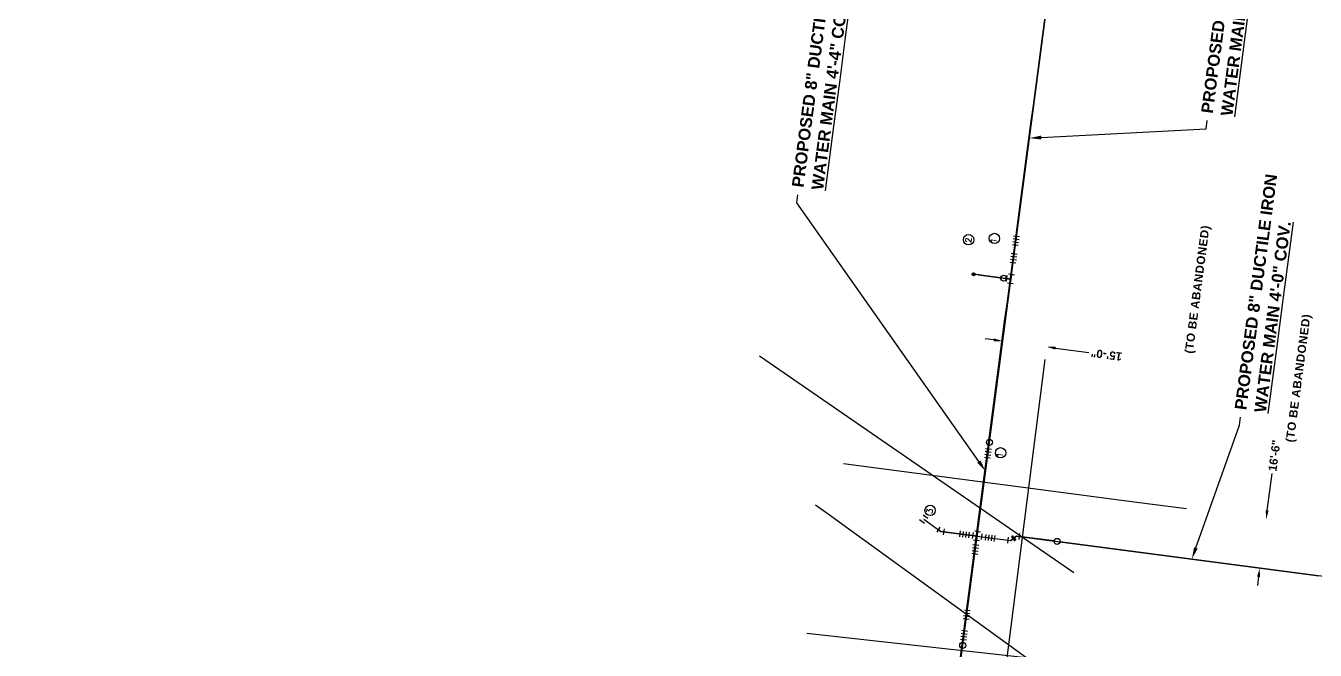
# Model space of a CAD drawing. Header units: feet. Extents: x 0 to 2707995, y 0 to 272549.
# Drawn here: x 2706204.9 to 2706640.6, y 270764.5 to 270975.4 of the extents above; entities that cross this region are included whole.
import ezdxf
from ezdxf import colors
from ezdxf.entities.mleader import LeaderData, LeaderLine
from ezdxf.math import Vec2, Vec3

# ---------------------------------------------------------------- set-up
doc = ezdxf.new("R2010")
doc.units = ezdxf.units.FT
doc.header["$LTSCALE"] = 20
for name, color, linetype in [('C-PR-WATER', 4, 'Continuous'), ('C-PR-WATER-ABAND', 3, 'Continuous'), ('C-PR-WATER-ABAND-OFF', 3, 'Continuous'), ('C-PR-WATER-DIM', 4, 'Continuous'), ('C-PR-WATER-FITTING', 4, 'Continuous'), ('C-PR-WATER-TXT (W-2)', 4, 'Continuous'), ('C-PR-WATER-TXT-#', 6, 'Continuous')]:
    doc.layers.add(name, color=color, linetype=linetype)
doc.layers.add('CALC', color=10, linetype='Continuous', plot=False)
doc.styles.add('ARIAL', font='arialbd.ttf', dxfattribs={"height": 0.24})
doc.styles.add('PROPOSED PLAN', font='arialbd.ttf', dxfattribs={"height": 2.8})
doc.styles.get("Standard").update_dxf_attribs({"font": 'simplex.shx'})
doc.dimstyles.new('PWD Proposed', dxfattribs={"dimtxt": 2.8, "dimasz": 3, "dimexe": 0.18, "dimexo": 0.0625, "dimgap": 1, "dimtad": 0, "dimdec": 0, "dimlfac": 12, "dimzin": 1, "dimdsep": 46, "dimlunit": 4, "dimtxsty": 'PROPOSED PLAN', "dimcen": 0, "dimse1": 1, "dimse2": 1, "dimclrd": 256, "dimclrt": 3, "dimadec": 1, "dimazin": 0, "dimtfac": 1, "dimtdec": 0, "dimtofl": 0, "dimtmove": 0, "dimatfit": 1, "dimfxl": 0.18, "dimfrac": 2, "dimtolj": 1, "dimtzin": 0, "dimlwd": -1, "dimarcsym": 0})

# ---------------------------------------------------------------- blocks, each defined once
blk = doc.blocks.new('*U283')
at = {"layer": 'C-PR-WATER-FITTING'}
blk.add_line((1.5, -0.04), (-1.5, 0.03), dxfattribs=at)
for points in [[(-1.52, -0.97), (-1.47, 1.03)], [(1.04, 1.47), (-0.96, 1.52)], [(0, -0.01), (0.04, 1.49)], [(1.48, -1.04), (1.53, 0.96)], [(0.96, -1.53), (-1.04, -1.48)], [(0, -0.01), (-0.04, -1.51)]]:
    blk.add_lwpolyline(points, dxfattribs=at)
blk = doc.blocks.new('*U90')
at = {"layer": 'C-PR-WATER-FITTING'}
for p, q in [((-0.54, -1.31), (-1.31, 0.54)), ((1, -1), (1, 1))]:
    blk.add_line(p, q, dxfattribs=at)
blk.add_lwpolyline([(-0.92, -0.38), (0, 0)], dxfattribs=at)
at = {"layer": 'C-PR-WATER-FITTING', "flags": 128}
blk.add_lwpolyline([(0, 0), (1, 0)], dxfattribs=at)
blk = doc.blocks.new('*U251')
at = {"layer": 'C-PR-WATER-FITTING'}
for p, q in [((-1.36, -0.4), (-0.39, 1.35)), ((0.4, -1.36), (1.36, 0.39))]:
    blk.add_line(p, q, dxfattribs=at)
blk = doc.blocks.new('*U222')
at = {"layer": 'C-PR-WATER-FITTING'}
for p, q in [((0.9, 0.43), (-0.9, -0.43)), ((1.33, -0.48), (-0.48, -1.33)), ((1.76, -1.38), (-0.05, -2.24)), ((2.19, -2.29), (0.38, -3.14))]:
    blk.add_line(p, q, dxfattribs=at)
blk = doc.blocks.new('*U93')
at = {"layer": 'C-PR-WATER-FITTING'}
for p, q in [((-0.43, 0.9), (0.43, -0.9)), ((0.48, 1.33), (1.33, -0.48)), ((1.38, 1.76), (2.24, -0.05)), ((2.29, 2.19), (3.14, 0.38))]:
    blk.add_line(p, q, dxfattribs=at)
blk = doc.blocks.new('*U247')
at = {"layer": 'C-PR-WATER-FITTING'}
blk.add_circle((0, -0.01), 1, dxfattribs=at)
blk = doc.blocks.new('*U103')
at = {"layer": 'C-PR-WATER-FITTING'}
for p, q in [((0.88, 0.47), (-0.88, -0.47)), ((1.35, -0.42), (-0.42, -1.35)), ((1.82, -1.3), (0.05, -2.24)), ((2.29, -2.19), (0.52, -3.12))]:
    blk.add_line(p, q, dxfattribs=at)
blk = doc.blocks.new('*U262')
at = {"layer": 'C-PR-WATER-FITTING'}
blk.add_line((1.5, -0.04), (-1.5, 0.03), dxfattribs=at)
for points in [[(-1.52, -0.97), (-1.47, 1.03)], [(1.04, 1.47), (-0.96, 1.52)], [(0, -0.01), (0.04, 1.49)], [(1.48, -1.04), (1.53, 0.96)]]:
    blk.add_lwpolyline(points, dxfattribs=at)
blk.add_circle((0.06, 2.49), 1, dxfattribs=at)
blk = doc.blocks.new('*U250')
at = {"layer": 'C-PR-WATER-FITTING'}
h = blk.add_hatch(color=256, dxfattribs=at)
h.dxf.hatch_style = 1
h.paths.add_polyline_path([(0.5, -0.01, 1), (-0.5, -0.01, 1)])
blk.add_circle((0, -0.01), 0.5, dxfattribs=at)
blk = doc.blocks.new('*U263')
at = {"layer": 'C-PR-WATER-FITTING'}
blk.add_circle((0, -0.01), 1, dxfattribs=at)
blk = doc.blocks.new('*D138')
at = {"layer": 'C-PR-WATER-DIM', "linetype": 'Continuous', "transparency": 16777216}
for p, q in [((2706532, 270869.33), (2706529.02, 270869.72)), ((2706552.82, 270866.59), (2706564.05, 270865.11))]:
    blk.add_line(p, q, dxfattribs=at)
at = {"layer": 'C-PR-WATER-DIM', "transparency": 16777216}
for points in [[(2706532.06, 270869.82), (2706531.93, 270868.83), (2706534.97, 270868.93)], [(2706552.88, 270867.08), (2706552.75, 270866.09), (2706549.84, 270866.98)]]:
    blk.add_solid(points, dxfattribs=at)
at = {"layer": 'C-PR-WATER-DIM', "transparency": 16777216, "insert": (2706570.05, 270864.32), "char_height": 2.8, "attachment_point": 5, "rotation": 172.5068, "style": 'PROPOSED PLAN'}
blk.add_mtext('\\A1;15\'-0"', dxfattribs=at)
blk = doc.blocks.new('*D173')
at = {"layer": 'C-PR-WATER-DIM', "linetype": 'Continuous', "transparency": 16777216}
for p, q in [((2706624.34, 270811.66), (2706625.99, 270824.24)), ((2706621.4, 270789.3), (2706621, 270786.32))]:
    blk.add_line(p, q, dxfattribs=at)
at = {"layer": 'C-PR-WATER-DIM', "transparency": 16777216}
for points in [[(2706623.84, 270811.73), (2706624.83, 270811.6), (2706623.95, 270808.69)], [(2706620.9, 270789.36), (2706621.89, 270789.23), (2706621.79, 270792.27)]]:
    blk.add_solid(points, dxfattribs=at)
at = {"layer": 'C-PR-WATER-DIM', "transparency": 16777216, "insert": (2706626.78, 270830.25), "char_height": 2.8, "attachment_point": 5, "rotation": 82.5077, "style": 'PROPOSED PLAN'}
blk.add_mtext('\\A1;16\'-6"', dxfattribs=at)
blk = doc.blocks.new('*U220')
at = {"layer": 'C-PR-WATER-FITTING'}
for p, q in [((-0.48, -1.33), (-1.33, 0.48)), ((0.6, -1.28), (1.28, 0.6))]:
    blk.add_line(p, q, dxfattribs=at)
at = {"layer": 'C-PR-WATER-FITTING', "flags": 128}
blk.add_lwpolyline([(-0.9, -0.43), (0, 0), (0.94, -0.34)], dxfattribs=at)
blk = doc.blocks.new('*U221')
at = {"layer": 'C-PR-WATER-FITTING'}
for p, q in [((-0.6, 1.28), (-1.28, -0.6)), ((0.48, 1.33), (1.33, -0.48))]:
    blk.add_line(p, q, dxfattribs=at)
at = {"layer": 'C-PR-WATER-FITTING', "flags": 128}
blk.add_lwpolyline([(0.9, 0.43), (0, 0), (-0.94, 0.34)], dxfattribs=at)

msp = doc.modelspace()

# ---------------------------------------------------------------- linework, layer by layer
at = {"layer": 'C-PR-WATER'}
for p, q in [((2706530.599, 270835.708), (2706551.529, 270994.831)), ((2706534.258, 270890.317), (2706525.264, 270891.5)), ((2706537.713, 270889.863), (2706536.232, 270890.059)), ((2706521.58, 270767.137), (2706530.344, 270833.725)), ((2706508.291, 270808.754), (2706514.063, 270804.663)), ((2706526.307, 270803.053), (2706514.063, 270804.663)), ((2706526.314, 270803.052), (2706537.665, 270801.556)), ((2706539.612, 270803.049), (2706537.665, 270801.556)), ((2706552.342, 270801.408), (2706539.645, 270803.075)), ((2706751.131, 270775.26), (2706554.325, 270801.147)), ((2706500.013, 270603.154), (2706521.326, 270765.155))]:
    msp.add_line(p, q, dxfattribs=at)
at = {"layer": 'C-PR-WATER-TXT-#'}
for centre in [(2706523.441, 270903.191), (2706532.148, 270903.607), (2706534.247, 270831.199), (2706510.452, 270811.747)]:
    msp.add_circle(centre, 1.75, dxfattribs=at)
at = {"layer": 'CALC'}
for p, q in [((2706526.622, 270891.322), (2706537.713, 270889.863)), ((2706537.729, 270889.861), (2706526.622, 270891.322)), ((2706452.787, 270863.924), (2706456.081, 270861.654)), ((2706456.081, 270861.654), (2706559.007, 270790.724)), ((2706532.867, 270733.327), (2706549.283, 270862.734)), ((2706580.341, 270814.423), (2706481.195, 270827.463)), ((2706471.693, 270813.662), (2706476.041, 270810.58)), ((2706597.105, 270812.218), (2706580.341, 270814.423)), ((2706476.041, 270810.58), (2706484.241, 270804.638)), ((2706484.241, 270804.638), (2706565.21, 270745.953)), ((2706541.681, 270802.808), (2706641.759, 270789.644)), ((2706568.183, 270759.079), (2706468.802, 270770.183))]:
    msp.add_line(p, q, dxfattribs=at)
for points in [[(2706508.182, 270665.248), (2706551.529, 270994.831), (2706560.899, 271010.487), (2706544.288, 271076.622), (2706529.06, 271102.625), (2706504.182, 271120.185)], [(2706528.695, 270821.215), (2706551.529, 270994.831), (2706560.899, 271010.487), (2706544.288, 271076.622), (2706529.065, 271102.618), (2706504.182, 271120.185)], [(2706537.729, 270889.862), (2706525.634, 270891.452)], [(2706508.291, 270808.754), (2706514.063, 270804.663), (2706537.657, 270801.557), (2706539.645, 270803.075), (2706641.759, 270789.644)], [(2706508.291, 270808.754), (2706514.063, 270804.663), (2706537.665, 270801.556), (2706539.645, 270803.075), (2706541.685, 270802.842)]]:
    msp.add_lwpolyline(points, dxfattribs=at)
msp.add_lwpolyline([(2706508.182, 270665.248, -0.0013692), (2706551.529, 270994.831), (2706560.899, 271010.487), (2706544.288, 271076.621), (2706529.06, 271102.625), (2706504.182, 271120.185)], format="xyb", dxfattribs=at)

# ---------------------------------------------------------------- block references
at = {"layer": 'C-PR-WATER-FITTING'}
for name, p, rotation in [('*U103', (2706539.619, 270904.279), 324.6738889241751), ('*U103', (2706538.84, 270898.36), 324.6738889241751), ('*U250', (2706525.133, 270891.528), 83.92415502369693), ('*U262', (2706537.722, 270889.862), 83.92415502369693), ('*U263', (2706530.469, 270834.715), 83.92415502369693), ('*U103', (2706530.176, 270832.452), 324.6738889241751), ('*U251', (2706508.291, 270808.754), 83.92415502369693), ('*U90', (2706514.063, 270804.663), 147.217965863971), ('*U93', (2706523.602, 270803.409), 147.217965863971), ('*U283', (2706526.307, 270803.053), 83.92415502369693), ('*U93', (2706532.26, 270802.268), 147.217965863971), ('*U222', (2706525.526, 270797.116), 147.217965863971), ('*U263', (2706553.327, 270801.278), 83.92415502369693), ('*U222', (2706522.625, 270775.071), 147.217965863971), ('*U222', (2706521.711, 270768.13), 147.217965863971), ('*U247', (2706521.45, 270766.146), 83.92415502369693)]:
    msp.add_blockref(name, p, dxfattribs=dict(at, rotation=rotation))
at = {"layer": 'C-PR-WATER-FITTING', "xscale": -1, "rotation": 17.76599944831178}
for name, p in [('*U221', (2706537.657, 270801.557)), ('*U220', (2706539.645, 270803.075))]:
    msp.add_blockref(name, p, dxfattribs=at)

# ---------------------------------------------------------------- texts
at = {"layer": 'C-PR-WATER-ABAND', "color": 4, "insert": (2706633.672, 270858.859), "char_height": 2.8, "width": 48.18924, "attachment_point": 2, "rotation": 82.50682, "style": 'ARIAL'}
msp.add_mtext('\\pxql;{\\T1.063;\\C3;(TO BE ABANDONED)}', dxfattribs=at)
at = {"layer": 'C-PR-WATER-ABAND-OFF', "color": 4, "insert": (2706599.561, 270888.841), "char_height": 2.8, "width": 48.18924, "attachment_point": 2, "rotation": 82.50682, "style": 'ARIAL'}
msp.add_mtext('\\pxql;{\\T1.063;\\C3;(TO BE ABANDONED)}', dxfattribs=at)

# ---------------------------------------------------------------- dimensions: what is measured, and where the dimension line sits
at = {"layer": 'C-PR-WATER-DIM'}
dim = msp.add_linear_dim(base=(2706534.97, 270868.935), p1=(2706549.283, 270862.734), p2=(2706534.411, 270864.69), angle=172.50681, dimstyle='PWD Proposed', override={"dimclrt": 256}, dxfattribs=at)
dim.commit()
dim.dimension.update_dxf_attribs({"geometry": '*D138', "text_midpoint": (2706570.054, 270864.32), "dimtype": 161})
dim = msp.add_linear_dim(base=(2706623.946, 270808.687), p1=(2706629.435, 270791.267), p2=(2706631.594, 270807.682), angle=82.50774, text='16\'-6"', dimstyle='PWD Proposed', override={"dimclrt": 256}, dxfattribs=at)
dim.commit()
dim.dimension.update_dxf_attribs({"geometry": '*D173', "text_midpoint": (2706626.782, 270830.247), "dimtype": 161})

# ---------------------------------------------------------------- leaders
at = {"layer": 'C-PR-WATER-TXT (W-2)'}
ml = msp.add_multileader_mtext('Standard', dxfattribs=at)
ml.set_content('PROPOSED 8" DUCTILE IRON {\\LWATER MAIN 4\'-0" COV.}', color=256, style='ARIAL')
ml.set_leader_properties(color=256)
ml.build(insert=Vec2(0, 0))
ml.multileader.update_dxf_attribs({"dogleg_length": 5})
ctx = ml.context
ctx.base_point, ctx.landing_gap_size, ctx.plane_origin, ctx.plane_x_axis, ctx.plane_y_axis = Vec3(2706604.031, 270943.391), 2.5, Vec3(2706206.737, 271054.581), Vec3(0.1304081, 0.9914604), Vec3(-0.9914604, 0.1304081)
notes = []
notes.append((ctx, [(0, (1, 1, 0), (2706603.67, 270940.649), (0.1304081, 0.9914604), 2.766, [(0, [(2706543.987, 270937.489)], 0, [])])]))
ctx.mtext.insert, ctx.mtext.text_direction, ctx.mtext.rotation, ctx.mtext.width, ctx.mtext.defined_height, ctx.mtext.flow_direction = Vec3(2706601.977, 270946.182), Vec3(0.1304081, 0.9914604), 1.4400157, 87.98644, 38.555, 5
ml = msp.add_multileader_mtext('Standard', dxfattribs=at)
ml.set_content('PROPOSED 8" DUCTILE IRON {\\LWATER MAIN 4\'-4" COV.}', color=256, style='ARIAL')
ml.set_leader_properties(color=256)
ml.build(insert=Vec2(0, 0))
ml.multileader.update_dxf_attribs({"dogleg_length": 5})
ctx = ml.context
ctx.base_point, ctx.landing_gap_size, ctx.plane_origin, ctx.plane_x_axis, ctx.plane_y_axis = Vec3(2706465.744, 270918.392), 2.5, Vec3(2706068.45, 271029.582), Vec3(0.1304081, 0.9914604), Vec3(-0.9914604, 0.1304081)
notes.append((ctx, [(0, (1, 1, 0), (2706465.383, 270915.65), (0.1304081, 0.9914604), 2.766, [(0, [(2706529.192, 270824.974)], 0, [])])]))
ctx.mtext.insert, ctx.mtext.text_direction, ctx.mtext.rotation, ctx.mtext.width, ctx.mtext.defined_height, ctx.mtext.flow_direction = Vec3(2706463.69, 270921.184), Vec3(0.1304081, 0.9914604), 1.4400157, 87.98644, 38.555, 5
ml = msp.add_multileader_mtext('Standard', dxfattribs=at)
ml.set_content('PROPOSED 8" DUCTILE IRON {\\LWATER MAIN 4\'-0" COV.}', color=256, style='ARIAL')
ml.set_leader_properties(color=256)
ml.build(insert=Vec2(0, 0))
ml.multileader.update_dxf_attribs({"dogleg_length": 5})
ctx = ml.context
ctx.base_point, ctx.landing_gap_size, ctx.plane_origin, ctx.plane_x_axis, ctx.plane_y_axis = Vec3(2706615.352, 270843.227), 2.5, Vec3(2706218.058, 270954.417), Vec3(0.1304081, 0.9914604), Vec3(-0.9914604, 0.1304081)
notes.append((ctx, [(0, (1, 1, 0), (2706614.991, 270840.485), (0.1304081, 0.9914604), 2.766, [(0, [(2706598.876, 270795.287)], 0, [])])]))
ctx.mtext.insert, ctx.mtext.text_direction, ctx.mtext.rotation, ctx.mtext.width, ctx.mtext.defined_height, ctx.mtext.flow_direction = Vec3(2706613.298, 270846.019), Vec3(0.1304081, 0.9914604), 1.4400157, 87.98644, 38.555, 5
at = {"layer": 'C-PR-WATER-TXT-#'}
ml = msp.add_multileader_mtext('Standard', dxfattribs=at)
ml.set_content('2  ', color=256)
ml.set_leader_properties(color=256)
ml.build(insert=Vec2(0, 0))
ml.multileader.update_dxf_attribs({"dogleg_length": 1.5, "arrow_head_size": 2})
ctx = ml.context
ctx.base_point, ctx.char_height, ctx.arrow_head_size, ctx.landing_gap_size, ctx.plane_origin, ctx.plane_x_axis, ctx.plane_y_axis = Vec3(2706778.852, 271218.606), 2, 2, 1.7, Vec3(2706800.559, 271200.626), Vec3(0.8203154, -0.5719114), Vec3(0.5719114, 0.8203154)
ctx.text_align_type = 2
notes.append((ctx, [(0, (0, 0, 0), (0, 0), (1, 0), 1, [])]))
ctx.mtext.insert, ctx.mtext.text_direction, ctx.mtext.rotation, ctx.mtext.width, ctx.mtext.alignment, ctx.mtext.line_spacing_factor, ctx.mtext.flow_direction = Vec3(2706781.912, 271217.692), Vec3(0.8203154, -0.5719114), 5.6743512, 0.47619, 3, 0.75, 5
ml = msp.add_multileader_mtext('Standard', dxfattribs=at)
ml.set_content('2  ', color=256)
ml.set_leader_properties(color=256)
ml.build(insert=Vec2(0, 0))
ml.multileader.update_dxf_attribs({"dogleg_length": 1.5, "arrow_head_size": 2})
ctx = ml.context
ctx.base_point, ctx.char_height, ctx.arrow_head_size, ctx.landing_gap_size, ctx.plane_origin, ctx.plane_x_axis, ctx.plane_y_axis = Vec3(2706523.213, 270900.86), 2, 2, 1.7, Vec3(2706527.253, 270928.482), Vec3(0.0657203, 0.9978381), Vec3(-0.9978381, 0.0657203)
ctx.text_align_type = 2
notes.append((ctx, [(0, (0, 0, 0), (0, 0), (1, 0), 1, [])]))
ctx.mtext.insert, ctx.mtext.text_direction, ctx.mtext.rotation, ctx.mtext.width, ctx.mtext.alignment, ctx.mtext.line_spacing_factor, ctx.mtext.flow_direction = Vec3(2706522.415, 270903.952), Vec3(0.0657203, 0.9978381), 1.5050286, 0.47619, 3, 0.75, 5
ml = msp.add_multileader_mtext('Standard', dxfattribs=at)
ml.set_content('1  ', color=256)
ml.set_leader_properties(color=256)
ml.build(insert=Vec2(0, 0))
ml.multileader.update_dxf_attribs({"dogleg_length": 1.5, "arrow_head_size": 2})
ctx = ml.context
ctx.base_point, ctx.char_height, ctx.arrow_head_size, ctx.landing_gap_size, ctx.plane_origin, ctx.plane_x_axis, ctx.plane_y_axis = Vec3(2706531.725, 270901.571), 2, 2, 1.7, Vec3(2706537.912, 270928.833), Vec3(0.1414331, 0.9899478), Vec3(-0.9899478, 0.1414331)
ctx.text_align_type = 2
notes.append((ctx, [(0, (0, 0, 0), (0, 0), (1, 0), 1, [])]))
ctx.mtext.insert, ctx.mtext.text_direction, ctx.mtext.rotation, ctx.mtext.width, ctx.mtext.alignment, ctx.mtext.line_spacing_factor, ctx.mtext.flow_direction = Vec3(2706531.043, 270903.867), Vec3(0.1414331, 0.9899478), 1.4288874, 0.47619, 3, 0.75, 5
ml = msp.add_multileader_mtext('Standard', dxfattribs=at)
ml.set_content('1  ', color=256)
ml.set_leader_properties(color=256)
ml.build(insert=Vec2(0, 0))
ml.multileader.update_dxf_attribs({"dogleg_length": 1.5, "arrow_head_size": 2})
ctx = ml.context
ctx.base_point, ctx.char_height, ctx.arrow_head_size, ctx.landing_gap_size, ctx.plane_origin, ctx.plane_x_axis, ctx.plane_y_axis = Vec3(2706533.823, 270829.163), 2, 2, 1.7, Vec3(2706540.011, 270856.425), Vec3(0.1414331, 0.9899478), Vec3(-0.9899478, 0.1414331)
ctx.text_align_type = 2
notes.append((ctx, [(0, (0, 0, 0), (0, 0), (1, 0), 1, [])]))
ctx.mtext.insert, ctx.mtext.text_direction, ctx.mtext.rotation, ctx.mtext.width, ctx.mtext.alignment, ctx.mtext.line_spacing_factor, ctx.mtext.flow_direction = Vec3(2706533.141, 270831.459), Vec3(0.1414331, 0.9899478), 1.4288874, 0.47619, 3, 0.75, 5
ml = msp.add_multileader_mtext('Standard', dxfattribs=at)
ml.set_content('1  ', color=256)
ml.set_leader_properties(color=256)
ml.build(insert=Vec2(0, 0))
ml.multileader.update_dxf_attribs({"dogleg_length": 1.5, "arrow_head_size": 2})
ctx = ml.context
ctx.base_point, ctx.char_height, ctx.arrow_head_size, ctx.landing_gap_size, ctx.plane_origin, ctx.plane_x_axis, ctx.plane_y_axis = Vec3(2706761.982, 270824.111), 2, 2, 1.7, Vec3(2706765.941, 270851.785), Vec3(0.0607616, 0.9981523), Vec3(-0.9981523, 0.0607616)
ctx.text_align_type = 2
notes.append((ctx, [(0, (0, 0, 0), (0, 0), (1, 0), 1, [])]))
ctx.mtext.insert, ctx.mtext.text_direction, ctx.mtext.rotation, ctx.mtext.width, ctx.mtext.alignment, ctx.mtext.line_spacing_factor, ctx.mtext.flow_direction = Vec3(2706761.116, 270826.344), Vec3(0.0607616, 0.9981523), 1.5099973, 0.47619, 3, 0.75, 5
ml = msp.add_multileader_mtext('Standard', dxfattribs=at)
ml.set_content('3  ', color=256)
ml.set_leader_properties(color=256)
ml.build(insert=Vec2(0, 0))
ml.multileader.update_dxf_attribs({"dogleg_length": 1.5, "arrow_head_size": 2})
ctx = ml.context
ctx.base_point, ctx.char_height, ctx.arrow_head_size, ctx.landing_gap_size, ctx.plane_origin, ctx.plane_x_axis, ctx.plane_y_axis = Vec3(2706509.982, 270809.343), 2, 2, 1.7, Vec3(2706516.216, 270836.973), Vec3(0.1414331, 0.9899478), Vec3(-0.9899478, 0.1414331)
ctx.text_align_type = 2
notes.append((ctx, [(0, (0, 0, 0), (0, 0), (1, 0), 1, [])]))
ctx.mtext.insert, ctx.mtext.text_direction, ctx.mtext.rotation, ctx.mtext.width, ctx.mtext.alignment, ctx.mtext.line_spacing_factor, ctx.mtext.flow_direction = Vec3(2706509.422, 270812.487), Vec3(0.1414331, 0.9899478), 1.4288874, 0.47619, 3, 0.75, 5
for ctx, leaders in notes:
    for number, flags, end, landing, length, lines in leaders:
        leader = LeaderData()
        leader.index, (leader.has_last_leader_line, leader.has_dogleg_vector, leader.attachment_direction) = number, flags
        leader.last_leader_point, leader.dogleg_vector, leader.dogleg_length = Vec3(end), Vec3(landing), length
        for number, points, colour, breaks in lines:
            line = LeaderLine()
            line.index, line.vertices, line.color, line.breaks = number, Vec3.list(points), colors.encode_raw_color(colour), breaks
            leader.lines.append(line)
        ctx.leaders.append(leader)

doc.saveas('drawing.dxf')
